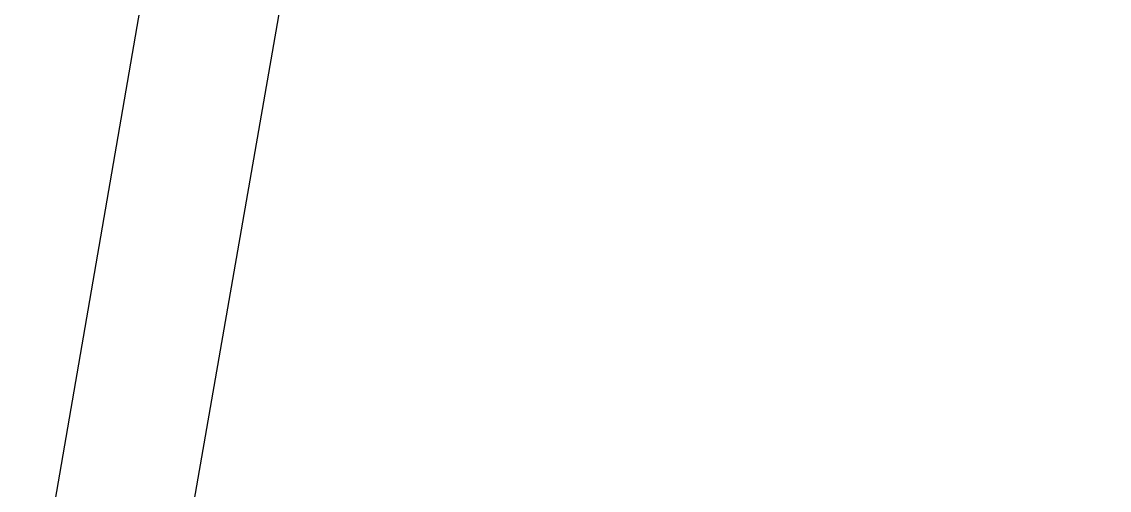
# Model space of a CAD drawing. Extents: x 529262 to 576451, y 2694391 to 2717535.
# Drawn here: x 563404.9 to 563639.7, y 2709782.1 to 2709883.3 of the extents above; entities that cross this region are included whole.
import ezdxf
from ezdxf.xclip import XClip

# ---------------------------------------------------------------- set-up
doc = ezdxf.new("R2010")
doc.units = 0
doc.header["$XCLIPFRAME"] = 0
for name, color, linetype in [('PP-COM', 7, 'Continuous'), ('RD-中线', 40, 'Continuous'), ('RD-红线', 7, 'Continuous')]:
    doc.layers.add(name, color=color, linetype=linetype)

# ---------------------------------------------------------------- blocks, each defined once
blk = doc.blocks.new('A$C19FD0107')
at = {"layer": 'RD-中线', "color": 8, "linetype": 'Continuous', "ltscale": 100}
blk.add_lwpolyline([(-7552.98, 15579.99), (-7614.53, 15224.26, 0.022864), (-7617.97, 15197.05), (-7656.03, 14721.62, -0.017422), (-7658.42, 14700.86), (-7660.81, 14685.05, 0.009555), (-7662.3, 14673.68), (-7679.95, 14515.84, 0.004499), (-7681.05, 14505.09), (-7715.67, 14135.39, -0.025309), (-7720.02, 14105.35), (-7719.35, 14108.74, 0.055468), (-7721.57, 14082.29), (-7691.96, 12988.66), (-7675.22, 12857.93), (-7612.49, 12550.87), (-7521.66, 12281.18), (-7495.03, 12217.99, -0.012701), (-7472.78, 12161.24)], format="xyb", dxfattribs=at)
at = {"layer": 'RD-红线', "color": 8, "linetype": 'Continuous', "flags": 128}
blk.add_lwpolyline([(-7163.1, 15273.08), (-7520.28, 15266.64), (-7567.63, 15321.95), (-7510.03, 15651.94)], dxfattribs=at)

msp = doc.modelspace()

# ---------------------------------------------------------------- block references
at = {"layer": 'PP-COM'}
ref = msp.add_blockref('A$C19FD0107', (570997.993, 2694390.603), dxfattribs=at)
XClip(ref).set_block_clipping_path([(-9366.4383134884, 14428.6043910822), (-3328.4480743363, 17452.7484863754)])

doc.saveas('drawing.dxf')
